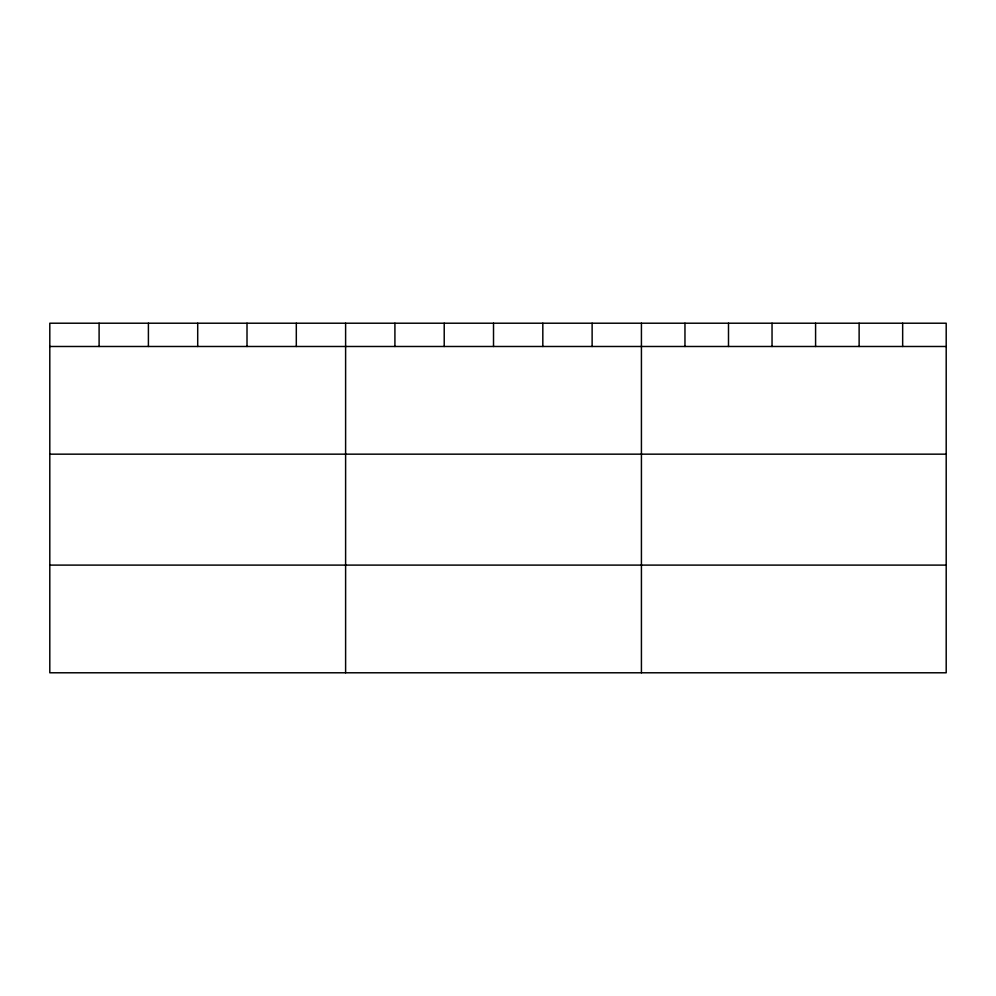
<?xml version="1.0" encoding="UTF-8"?>
<svg xmlns="http://www.w3.org/2000/svg" width="996" height="996" viewBox="0 0 996 996"><rect width="100%" height="100%" fill="white"/><g stroke="black" fill="none" stroke-linecap="round" stroke-linejoin="round"><path stroke-width="1.49" d="M946.2 346.484L946.2 672.786L49.8 672.786L49.8 323.214L946.2 323.214L946.2 346.484L49.8 346.484M49.8 454.164L946.2 454.164M49.8 565.106L946.2 565.106M902.662 323.214L902.662 346.484M859.125 323.214L859.125 346.484M815.587 323.214L815.587 346.484M772.037 323.214L772.037 346.484M728.499 323.214L728.499 346.484M684.962 323.214L684.962 346.484M641.424 323.214L641.424 672.786M592.122 323.214L592.122 346.484M542.82 323.214L542.82 346.484M493.518 323.214L493.518 346.484M444.216 323.214L444.216 346.484M394.914 323.214L394.914 346.484M345.612 323.214L345.612 672.786M296.31 323.214L296.31 346.484M247.008 323.214L247.008 346.484M197.706 323.214L197.706 346.484M148.404 323.214L148.404 346.484M99.102 323.214L99.102 346.484"/></g></svg>
